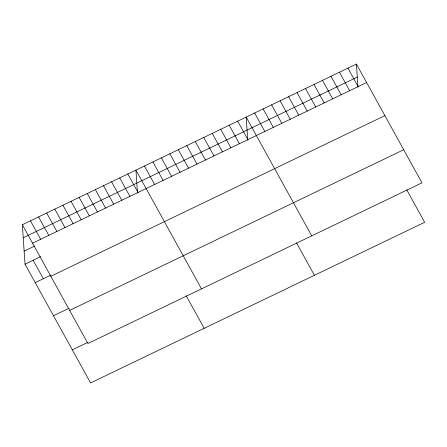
<?xml version="1.0" encoding="UTF-8"?>
<svg xmlns="http://www.w3.org/2000/svg" width="447" height="447" viewBox="0 0 447 447"><rect width="100%" height="100%" fill="white"/><g stroke="black" fill="none" stroke-linecap="round" stroke-linejoin="round"><path stroke-width="0.67" d="M22.35 224.718L356.41 64.066L421.979 182.84L87.919 343.497L22.35 224.718L25.021 264.16L90.59 382.934L424.65 222.282L406.709 189.779M23.233 237.737L357.293 77.08M32.542 243.185L366.601 82.527M24.138 251.147L34.749 246.04M25.021 264.16L40.621 256.656M35.212 282.621L50.813 275.117M50.818 276.285L384.878 115.633M53.489 315.727L69.089 308.223M69.643 310.397L403.702 149.739M72.313 349.833L87.919 342.329M347.928 68.145L358.125 86.606M339.452 72.218L349.643 90.685M330.97 76.297L341.162 94.764M322.488 80.376L332.68 98.837M314.012 84.455L324.204 102.916M305.53 88.534L315.722 106.995M297.048 92.613L307.24 111.074M288.572 96.692L298.764 115.153M280.09 100.771L290.282 119.232M271.608 104.844L281.8 123.311M263.132 108.923L273.324 127.389M254.65 113.002L264.842 131.468M311.738 235.86L246.168 117.08L247.733 140.151M237.692 121.159L247.884 139.62M296.467 242.794L314.409 275.296M229.21 125.238L239.402 143.699M220.729 129.317L230.92 147.778M212.252 133.396L222.444 151.857M203.771 137.469L213.962 155.936M195.289 141.548L205.48 160.015M186.812 145.627L197.004 164.094M178.331 149.706L188.522 168.167M169.849 153.785L180.04 172.246M161.373 157.864L171.564 176.325M152.891 161.943L163.082 180.404M144.409 166.021L154.601 184.482M201.496 288.874L135.933 170.1L137.492 193.171M127.82 174L138.011 192.461M186.226 295.813L204.173 328.31M119.707 177.9L129.898 196.362M111.594 181.8L121.785 200.267M103.48 185.706L113.672 204.167M95.367 189.606L105.559 208.067M87.254 193.506L97.446 211.973M79.141 197.406L89.333 215.873M71.028 201.312L81.22 219.773M62.915 205.212L73.107 223.673M54.802 209.112L64.994 227.579M46.689 213.018L56.881 231.479M38.576 216.918L48.768 235.379M30.463 220.818L40.655 239.285M33.134 260.255L43.325 278.721M356.41 64.066L357.974 87.137"/></g></svg>
